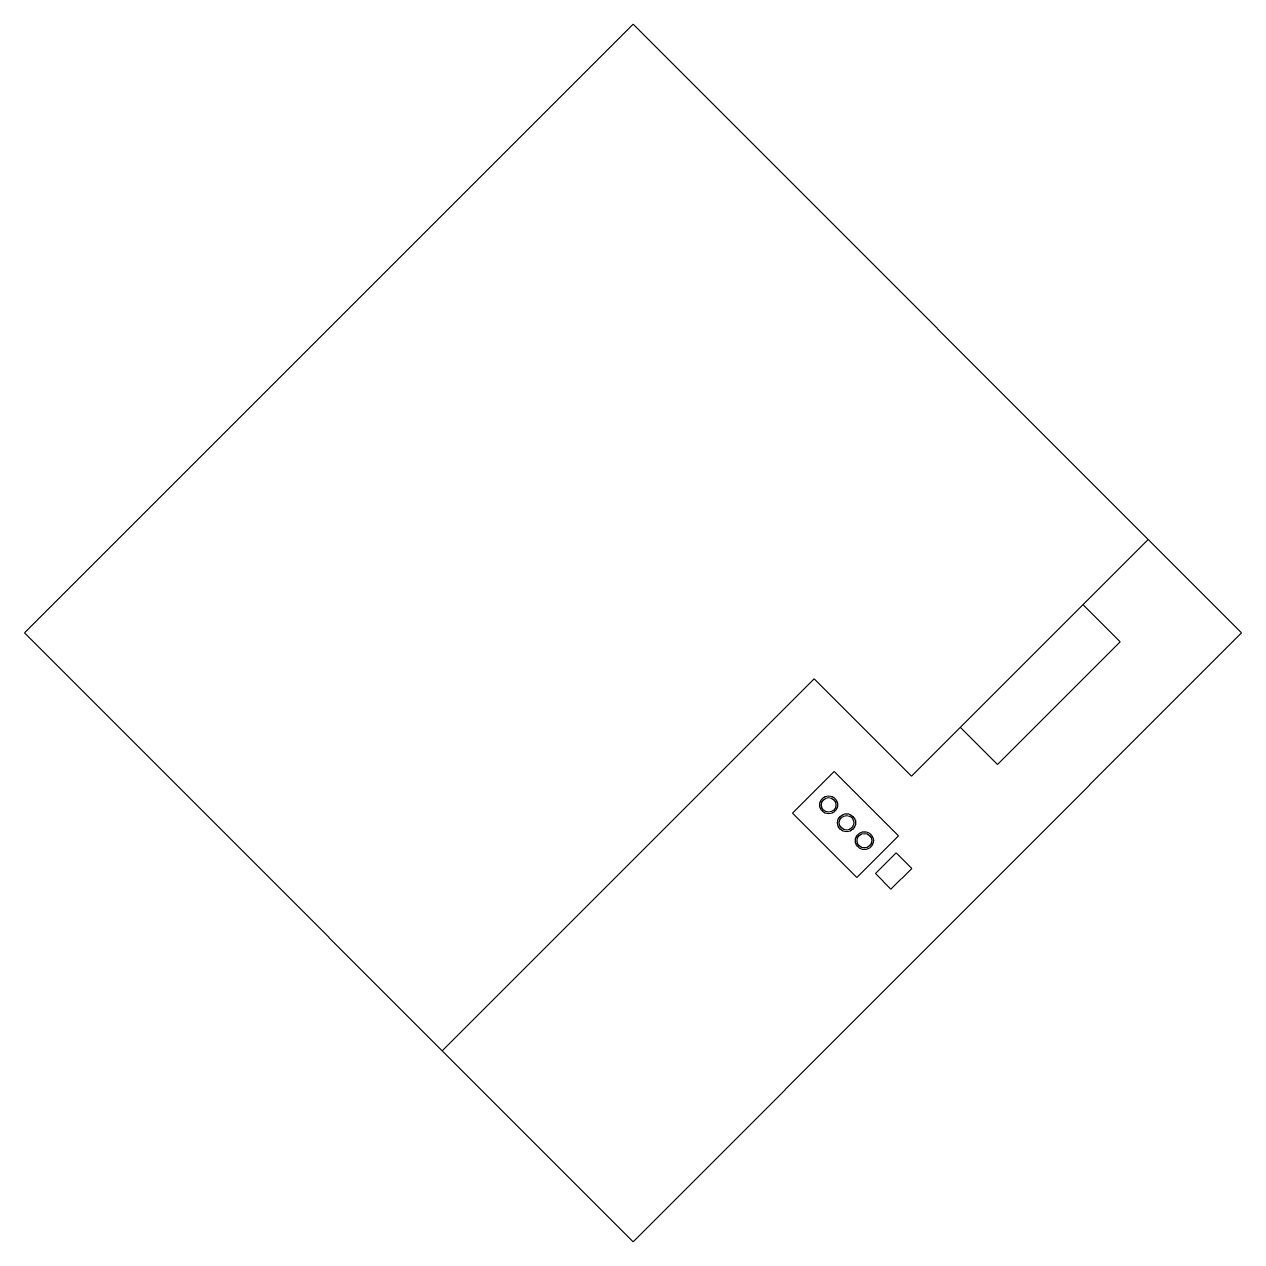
# Model space of a CAD drawing. Header units: millimetres. Extents: x 2408 to 2550, y 887 to 1028.
import ezdxf

# ---------------------------------------------------------------- set-up
doc = ezdxf.new("R2010")
doc.units = ezdxf.units.MM
doc.layers.add('furn', color=6, linetype='Continuous')
doc.layers.add('mabat', color=51, linetype='Continuous')

msp = doc.modelspace()

# ---------------------------------------------------------------- linework, layer by layer
at = {"layer": 'furn'}
for p, q in [((2511.28, 940.61), (2538.77, 968.1)), ((2456.73, 908.72), (2499.95, 951.94)), ((2511.28, 940.61), (2499.95, 951.94))]:
    msp.add_line(p, q, dxfattribs=at)
for points in [[(2408.2, 957.26), (2478.91, 886.54), (2549.62, 957.26), (2478.91, 1027.97)], [(2497.45, 936.34), (2502.29, 941.17), (2509.76, 933.7), (2504.93, 928.86)], [(2507.08, 929.3), (2509.49, 931.71), (2511.3, 929.91), (2508.88, 927.49)]]:
    msp.add_lwpolyline(points, close=True, dxfattribs=at)
at = {"layer": 'mabat'}
for p, q in [((2531.2, 960.53), (2535.5, 956.22)), ((2521.24, 941.96), (2535.5, 956.22)), ((2516.94, 946.27), (2521.24, 941.96))]:
    msp.add_line(p, q, dxfattribs=at)
for centre, radius in [((2501.64, 937.29), 1.04), ((2501.64, 937.29), 0.849), ((2503.72, 935.21), 1.04), ((2503.72, 935.21), 0.849), ((2505.79, 933.13), 1.04), ((2505.79, 933.13), 0.849)]:
    msp.add_circle(centre, radius, dxfattribs=at)

doc.saveas('drawing.dxf')
